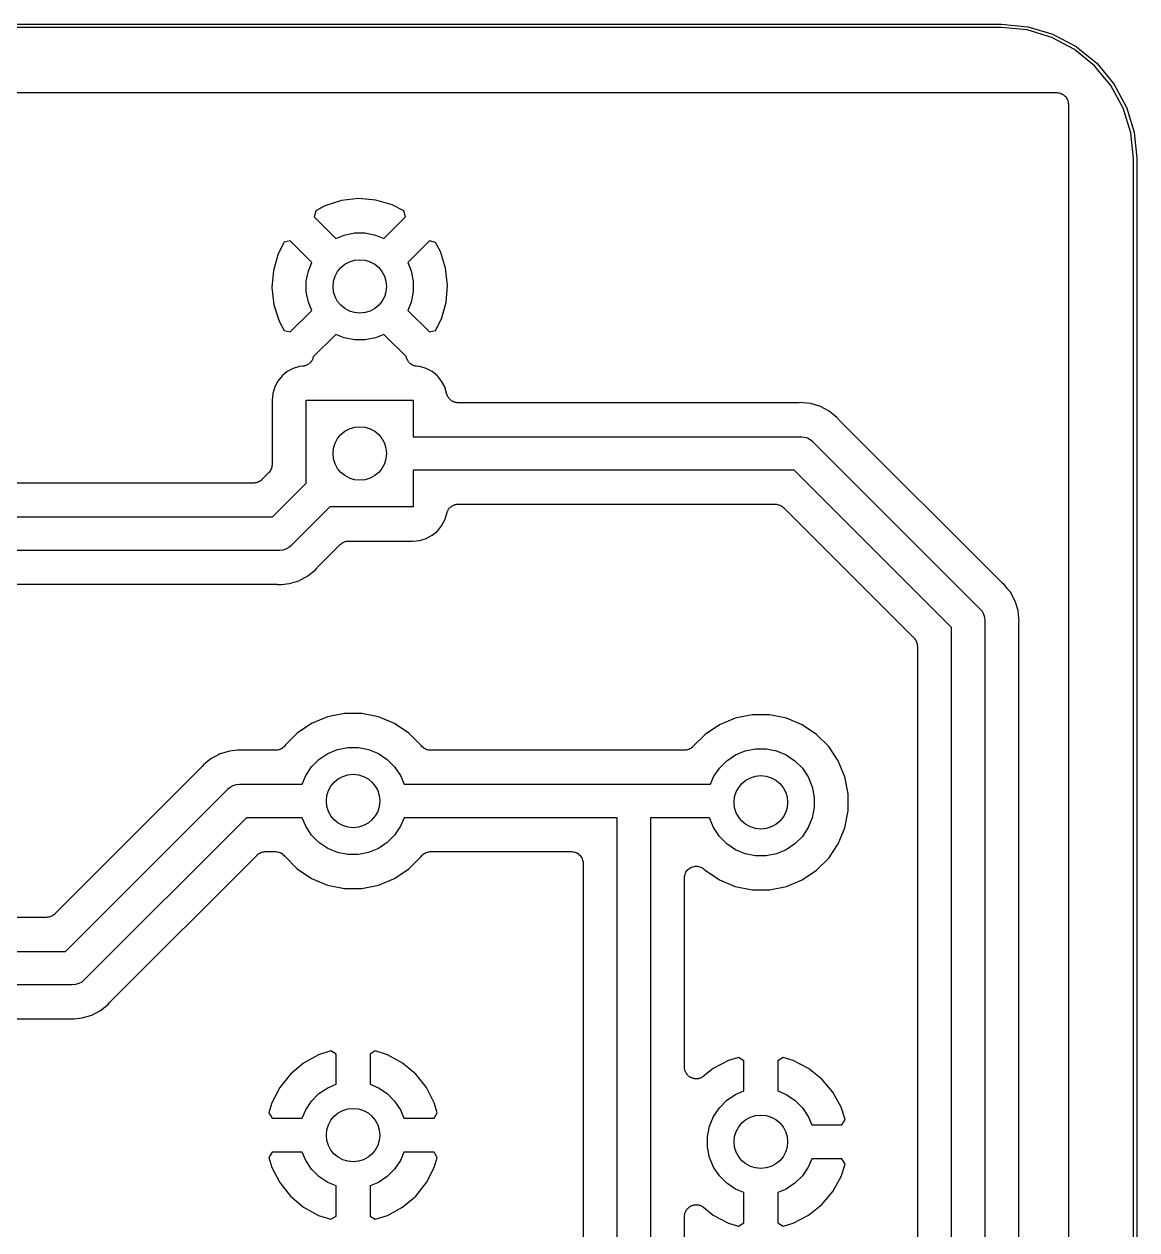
# Model space of a CAD drawing. Extents: x 93 to 144, y -123 to -68.
# Drawn here: x 127.38 to 144.03, y -86.02 to -67.97 of the extents above; entities that cross this region are included whole.
import ezdxf

# ---------------------------------------------------------------- set-up
doc = ezdxf.new("R2010")
doc.units = 0
doc.layers.add('BLACK', color=7, linetype='CONTINUOUS')

msp = doc.modelspace()

# ---------------------------------------------------------------- linework, layer by layer
at = {"layer": 'BLACK', "linetype": 'CONTINUOUS'}
for p, q in [((94.9988, -67.975), (142.001, -67.975)), ((142.001, -67.975), (142.002, -67.9751)), ((142.002, -67.9751), (142.002, -67.9751)), ((142.002, -67.9751), (142.391, -68.0132)), ((142.391, -68.0132), (142.391, -68.0132)), ((142.391, -68.0132), (142.394, -68.0137)), ((142.394, -68.0137), (142.396, -68.0142)), ((142.396, -68.0142), (142.769, -68.127)), ((141.999, -68.025), (95.0001, -68.025)), ((142.384, -68.0627), (141.999, -68.025)), ((142.753, -68.1741), (142.384, -68.0627)), ((143.093, -68.3551), (142.753, -68.1741)), ((142.769, -68.127), (142.769, -68.127)), ((142.769, -68.127), (142.77, -68.1271)), ((142.77, -68.1271), (142.772, -68.128)), ((142.772, -68.128), (142.774, -68.1288)), ((142.774, -68.1288), (143.119, -68.3121)), ((143.392, -68.5987), (143.093, -68.3551)), ((143.119, -68.3121), (143.119, -68.3121)), ((143.119, -68.3121), (143.119, -68.3121)), ((143.119, -68.3121), (143.119, -68.3122)), ((143.119, -68.3122), (143.121, -68.3135)), ((143.121, -68.3135), (143.123, -68.3148)), ((143.123, -68.3148), (143.425, -68.5615)), ((143.425, -68.5615), (143.425, -68.5615)), ((143.425, -68.5615), (143.425, -68.5615)), ((143.425, -68.5615), (143.425, -68.5617)), ((143.425, -68.5617), (143.427, -68.5633)), ((143.427, -68.5633), (143.429, -68.5649)), ((143.637, -68.8957), (143.392, -68.5987)), ((143.429, -68.5649), (143.677, -68.8657)), ((143.821, -69.2347), (143.637, -68.8957)), ((143.677, -68.8657), (143.678, -68.8659)), ((143.678, -68.8659), (143.679, -68.8679)), ((143.679, -68.8679), (143.68, -68.8697)), ((143.68, -68.8697), (143.866, -69.2131)), ((94.175, -69), (142.825, -69)), ((142.825, -69), (142.826, -69)), ((142.826, -69), (142.826, -69)), ((142.826, -69), (142.826, -69)), ((142.826, -69), (142.827, -69)), ((142.827, -69), (142.844, -69.0018)), ((142.844, -69.0018), (142.86, -69.0036)), ((142.86, -69.0036), (142.861, -69.0038)), ((142.861, -69.0038), (142.861, -69.0038)), ((142.861, -69.0038), (142.877, -69.0088)), ((142.877, -69.0088), (142.893, -69.0137)), ((142.893, -69.0137), (142.893, -69.014)), ((142.893, -69.014), (142.894, -69.0142)), ((142.894, -69.0142), (142.908, -69.0221)), ((142.908, -69.0221), (142.923, -69.0299)), ((142.923, -69.0299), (142.923, -69.0303)), ((142.923, -69.0303), (142.924, -69.0306)), ((142.924, -69.0306), (142.936, -69.0412)), ((142.936, -69.0412), (142.949, -69.0517)), ((142.949, -69.0517), (142.95, -69.0522)), ((142.95, -69.0522), (142.95, -69.0526)), ((142.95, -69.0526), (142.96, -69.0654)), ((142.96, -69.0654), (142.971, -69.0782)), ((142.971, -69.0782), (142.971, -69.0787)), ((142.971, -69.0787), (142.971, -69.0792)), ((142.971, -69.0792), (142.979, -69.0938)), ((142.979, -69.0938), (142.987, -69.1083)), ((142.987, -69.1083), (142.987, -69.1089)), ((142.987, -69.1089), (142.987, -69.1094)), ((142.987, -69.1094), (142.992, -69.1252)), ((142.992, -69.1252), (142.997, -69.141)), ((142.997, -69.141), (142.997, -69.1416)), ((142.997, -69.1416), (142.997, -69.1422)), ((142.997, -69.1422), (142.998, -69.1586)), ((142.998, -69.1586), (143, -69.175)), ((143, -69.175), (143, -121.825)), ((143.935, -69.6029), (143.821, -69.2347)), ((143.866, -69.2131), (143.866, -69.2131)), ((143.866, -69.2131), (143.866, -69.2131)), ((143.866, -69.2131), (143.866, -69.2134)), ((143.866, -69.2134), (143.867, -69.2155)), ((143.867, -69.2155), (143.868, -69.2176)), ((143.868, -69.2176), (143.983, -69.5905)), ((143.975, -69.9874), (143.935, -69.6029)), ((143.983, -69.5905), (143.983, -69.5908)), ((143.983, -69.5908), (143.984, -69.593)), ((143.984, -69.593), (143.984, -69.5952)), ((143.984, -69.5952), (144.025, -69.9834)), ((143.975, -70.0001), (143.975, -69.9874)), ((143.975, -120.999), (143.975, -70.0001)), ((144.025, -69.9834), (144.025, -69.9838)), ((144.025, -69.9838), (144.025, -69.9849)), ((144.025, -69.9849), (144.025, -69.9859)), ((144.025, -69.9859), (144.025, -69.9987)), ((144.025, -69.9987), (144.025, -69.9988)), ((144.025, -69.9988), (144.025, -121.001)), ((131.879, -70.6931), (131.741, -70.7672)), ((132.126, -70.6146), (131.879, -70.6931)), ((132.382, -70.5858), (132.126, -70.6146)), ((132.639, -70.6075), (132.382, -70.5858)), ((132.886, -70.6789), (132.639, -70.6075)), ((133.06, -70.7686), (132.886, -70.6789)), ((131.741, -70.7672), (131.718, -70.8588)), ((131.718, -70.8588), (132.042, -71.1825)), ((132.758, -71.1825), (133.082, -70.8588)), ((133.082, -70.8588), (133.06, -70.7686)), ((131.269, -71.2402), (131.179, -71.4138)), ((131.359, -71.218), (131.269, -71.2402)), ((131.682, -71.5417), (131.359, -71.218)), ((132.042, -71.1825), (132.167, -71.1307)), ((132.167, -71.1307), (132.321, -71.1)), ((132.321, -71.1), (132.479, -71.1)), ((132.479, -71.1), (132.633, -71.1307)), ((132.633, -71.1307), (132.758, -71.1825)), ((133.441, -71.218), (133.118, -71.5417)), ((133.533, -71.2406), (133.441, -71.218)), ((133.607, -71.3792), (133.533, -71.2406)), ((131.179, -71.4138), (131.108, -71.6614)), ((133.685, -71.6259), (133.607, -71.3792)), ((131.631, -71.6666), (131.682, -71.5417)), ((133.118, -71.5417), (133.169, -71.6666)), ((133.714, -71.8819), (133.685, -71.6259)), ((131.108, -71.6614), (131.086, -71.9181)), ((131.6, -71.8212), (131.631, -71.6666)), ((133.169, -71.6666), (133.2, -71.8212)), ((131.086, -71.9181), (131.115, -72.1741)), ((131.6, -71.9788), (131.6, -71.8212)), ((131.631, -72.1334), (131.6, -71.9788)), ((133.2, -71.9788), (133.169, -72.1334)), ((133.2, -71.8212), (133.2, -71.9788)), ((133.692, -72.1386), (133.714, -71.8819)), ((131.682, -72.2583), (131.631, -72.1334)), ((133.169, -72.1334), (133.118, -72.2583)), ((133.621, -72.3862), (133.692, -72.1386)), ((131.115, -72.1741), (131.193, -72.4208)), ((131.359, -72.582), (131.682, -72.2583)), ((133.118, -72.2583), (133.441, -72.582)), ((131.193, -72.4208), (131.267, -72.5594)), ((133.531, -72.5598), (133.621, -72.3862)), ((131.267, -72.5594), (131.359, -72.582)), ((132.042, -72.6175), (131.704, -72.9557)), ((132.167, -72.6693), (132.042, -72.6175)), ((132.321, -72.7), (132.167, -72.6693)), ((132.479, -72.7), (132.321, -72.7)), ((132.633, -72.6693), (132.479, -72.7)), ((132.758, -72.6175), (132.633, -72.6693)), ((133.097, -72.9558), (132.758, -72.6175)), ((133.441, -72.582), (133.531, -72.5598)), ((131.625, -73.0682), (131.615, -73.0748)), ((131.635, -73.0622), (131.625, -73.0682)), ((131.639, -73.0588), (131.635, -73.0622)), ((131.643, -73.0559), (131.639, -73.0588)), ((131.652, -73.0475), (131.643, -73.0559)), ((131.661, -73.0396), (131.652, -73.0475)), ((131.664, -73.0355), (131.661, -73.0396)), ((131.668, -73.0318), (131.664, -73.0355)), ((131.674, -73.022), (131.668, -73.0318)), ((131.681, -73.0125), (131.674, -73.022)), ((131.684, -73.0078), (131.681, -73.0125)), ((131.687, -73.0035), (131.684, -73.0078)), ((131.691, -72.9925), (131.687, -73.0035)), ((131.697, -72.9819), (131.691, -72.9925)), ((131.698, -72.9768), (131.697, -72.9819)), ((131.7, -72.972), (131.698, -72.9768)), ((131.702, -72.9604), (131.7, -72.972)), ((131.704, -72.9557), (131.702, -72.9604)), ((133.097, -72.958), (133.097, -72.9558)), ((133.099, -72.9697), (133.097, -72.958)), ((133.101, -72.9745), (133.099, -72.9697)), ((133.103, -72.9796), (133.101, -72.9745)), ((133.108, -72.9903), (133.103, -72.9796)), ((133.112, -73.0013), (133.108, -72.9903)), ((133.115, -73.0057), (133.112, -73.0013)), ((133.117, -73.0104), (133.115, -73.0057)), ((133.124, -73.02), (133.117, -73.0104)), ((133.131, -73.0299), (133.124, -73.02)), ((133.135, -73.0337), (133.131, -73.0299)), ((133.138, -73.0379), (133.135, -73.0337)), ((133.146, -73.0458), (133.138, -73.0379)), ((133.155, -73.0543), (133.146, -73.0458)), ((133.159, -73.0573), (133.155, -73.0543)), ((133.163, -73.0608), (133.159, -73.0573)), ((133.173, -73.0669), (133.163, -73.0608)), ((133.183, -73.0736), (133.173, -73.0669)), ((133.188, -73.0757), (133.183, -73.0736)), ((131.239, -73.2391), (131.176, -73.3164)), ((131.316, -73.1756), (131.239, -73.2391)), ((131.405, -73.1284), (131.316, -73.1756)), ((131.5, -73.0994), (131.405, -73.1284)), ((131.55, -73.0945), (131.5, -73.0994)), ((131.562, -73.0922), (131.55, -73.0945)), ((131.573, -73.0906), (131.562, -73.0922)), ((131.578, -73.0888), (131.573, -73.0906)), ((131.583, -73.0878), (131.578, -73.0888)), ((131.594, -73.0833), (131.583, -73.0878)), ((131.606, -73.0794), (131.594, -73.0833)), ((131.61, -73.0768), (131.606, -73.0794)), ((131.615, -73.0748), (131.61, -73.0768)), ((133.192, -73.0784), (133.188, -73.0757)), ((133.203, -73.0824), (133.192, -73.0784)), ((133.214, -73.0871), (133.203, -73.0824)), ((133.219, -73.0882), (133.214, -73.0871)), ((133.224, -73.09), (133.219, -73.0882)), ((133.236, -73.0917), (133.224, -73.09)), ((133.248, -73.0942), (133.236, -73.0917)), ((133.25, -73.0945), (133.248, -73.0942)), ((133.3, -73.0994), (133.25, -73.0945)), ((133.395, -73.1284), (133.3, -73.0994)), ((133.484, -73.1756), (133.395, -73.1284)), ((133.561, -73.239), (133.484, -73.1756)), ((133.624, -73.3164), (133.561, -73.239)), ((131.128, -73.4047), (131.099, -73.5004)), ((131.176, -73.3164), (131.128, -73.4047)), ((133.672, -73.4047), (133.624, -73.3164)), ((133.705, -73.516), (133.672, -73.4047)), ((131.099, -73.5004), (131.089, -73.6086)), ((131.089, -73.6086), (131.089, -74.5668)), ((131.6, -74.8464), (131.6, -73.6)), ((131.6, -73.6), (133.2, -73.6)), ((133.2, -73.6), (133.2, -74.15)), ((133.706, -73.5177), (133.705, -73.516)), ((133.709, -73.525), (133.706, -73.5177)), ((133.711, -73.5326), (133.709, -73.525)), ((133.715, -73.5407), (133.711, -73.5326)), ((133.719, -73.5493), (133.715, -73.5407)), ((133.723, -73.5558), (133.719, -73.5493)), ((133.727, -73.5628), (133.723, -73.5558)), ((133.733, -73.57), (133.727, -73.5628)), ((133.738, -73.5777), (133.733, -73.57)), ((133.743, -73.5833), (133.738, -73.5777)), ((133.748, -73.5894), (133.743, -73.5833)), ((133.755, -73.5954), (133.748, -73.5894)), ((133.762, -73.6019), (133.755, -73.5954)), ((133.768, -73.6063), (133.762, -73.6019)), ((133.774, -73.6114), (133.768, -73.6063)), ((133.782, -73.6158), (133.774, -73.6114)), ((133.79, -73.621), (133.782, -73.6158)), ((133.797, -73.624), (133.79, -73.621)), ((133.804, -73.6278), (133.797, -73.624)), ((133.813, -73.6306), (133.804, -73.6278)), ((133.822, -73.6342), (133.813, -73.6306)), ((133.829, -73.6358), (133.822, -73.6342)), ((133.837, -73.6382), (133.829, -73.6358)), ((133.846, -73.6392), (133.837, -73.6382)), ((133.855, -73.6411), (133.846, -73.6392)), ((133.863, -73.6411), (133.855, -73.6411)), ((133.871, -73.642), (133.863, -73.6411)), ((133.873, -73.642), (133.871, -73.642)), ((138.954, -73.642), (133.873, -73.642)), ((138.962, -73.6413), (138.954, -73.642)), ((138.969, -73.6414), (138.962, -73.6413)), ((138.971, -73.6412), (138.969, -73.6414)), ((139, -73.6383), (138.971, -73.6412)), ((139.029, -73.6412), (139, -73.6383)), ((139.149, -73.653), (139.029, -73.6412)), ((139.029, -73.6412), (139.029, -73.6412)), ((139.291, -73.6963), (139.149, -73.653)), ((139.423, -73.7667), (139.291, -73.6963)), ((139.539, -73.8614), (139.423, -73.7667)), ((139.557, -73.8837), (139.539, -73.8614)), ((139.562, -73.8889), (139.557, -73.8837)), ((139.567, -73.8947), (139.562, -73.8889)), ((139.568, -73.8964), (139.567, -73.8947)), ((142.004, -76.3316), (139.568, -73.8964)), ((133.2, -74.15), (138.988, -74.15)), ((138.988, -74.15), (139, -74.1488)), ((139, -74.1488), (139.012, -74.15)), ((139.012, -74.15), (139.049, -74.1536)), ((139.049, -74.1536), (139.096, -74.1679)), ((139.096, -74.1679), (139.14, -74.1911)), ((139.14, -74.1911), (139.178, -74.2224)), ((139.178, -74.2224), (139.185, -74.2319)), ((139.185, -74.2319), (141.668, -76.7145)), ((131.037, -74.6906), (130.937, -74.7907)), ((131.048, -74.6781), (131.037, -74.6906)), ((131.058, -74.6657), (131.048, -74.6781)), ((131.059, -74.6649), (131.058, -74.6657)), ((131.067, -74.65), (131.059, -74.6642)), ((131.059, -74.6642), (131.059, -74.6649)), ((131.075, -74.6358), (131.067, -74.65)), ((131.08, -74.6186), (131.075, -74.6341)), ((131.075, -74.6341), (131.075, -74.6349)), ((131.075, -74.6349), (131.075, -74.6358)), ((131.085, -74.6032), (131.08, -74.6186)), ((131.087, -74.5853), (131.085, -74.6014)), ((131.085, -74.6014), (131.085, -74.6023)), ((131.085, -74.6023), (131.085, -74.6032)), ((131.089, -74.5693), (131.087, -74.5853)), ((131.089, -74.5668), (131.089, -74.5674)), ((131.089, -74.5674), (131.089, -74.5675)), ((131.089, -74.5675), (131.089, -74.5675)), ((131.089, -74.5675), (131.089, -74.5693)), ((138.896, -74.65), (133.2, -74.65)), ((133.2, -74.65), (133.2, -75.2)), ((141.25, -77.0036), (138.896, -74.65)), ((130.814, -74.842), (127.046, -74.842)), ((130.83, -74.8404), (130.814, -74.842)), ((130.846, -74.839), (130.83, -74.8404)), ((130.847, -74.8388), (130.846, -74.839)), ((130.848, -74.8387), (130.847, -74.8388)), ((130.863, -74.834), (130.848, -74.8387)), ((130.879, -74.8295), (130.863, -74.834)), ((130.88, -74.8288), (130.879, -74.8291)), ((130.879, -74.8291), (130.879, -74.8295)), ((130.894, -74.8212), (130.88, -74.8288)), ((130.909, -74.8138), (130.894, -74.8212)), ((130.91, -74.8132), (130.909, -74.8138)), ((130.923, -74.8025), (130.91, -74.8128)), ((130.91, -74.8128), (130.91, -74.8132)), ((130.936, -74.7925), (130.923, -74.8025)), ((130.937, -74.7912), (130.936, -74.7925)), ((130.937, -74.7907), (130.937, -74.7912)), ((130.937, -74.7912), (130.937, -74.7912)), ((130.937, -74.7912), (130.937, -74.7912)), ((131.096, -75.35), (131.6, -74.8464)), ((131.954, -75.2), (131.385, -75.7681)), ((133.2, -75.2), (131.954, -75.2)), ((133.724, -75.2421), (133.728, -75.2351)), ((133.728, -75.2351), (133.734, -75.228)), ((133.734, -75.228), (133.739, -75.2204)), ((133.739, -75.2204), (133.745, -75.2149)), ((133.745, -75.2149), (133.75, -75.2088)), ((133.75, -75.2088), (133.757, -75.203)), ((133.757, -75.203), (133.764, -75.1965)), ((133.764, -75.1965), (133.77, -75.1922)), ((133.77, -75.1922), (133.776, -75.1872)), ((133.776, -75.1872), (133.785, -75.1829)), ((133.785, -75.1829), (133.792, -75.1779)), ((133.792, -75.1779), (133.8, -75.1749)), ((133.8, -75.1749), (133.807, -75.1712)), ((133.807, -75.1712), (133.815, -75.1685)), ((133.815, -75.1685), (133.824, -75.1651)), ((133.824, -75.1651), (133.832, -75.1636)), ((133.832, -75.1636), (133.839, -75.1613)), ((133.839, -75.1613), (133.848, -75.1604)), ((133.848, -75.1604), (133.857, -75.1587)), ((133.857, -75.1587), (133.865, -75.1588)), ((133.865, -75.1588), (133.873, -75.158)), ((133.873, -75.158), (138.614, -75.158)), ((138.614, -75.158), (138.614, -75.158)), ((138.614, -75.158), (138.614, -75.158)), ((138.614, -75.158), (138.614, -75.158)), ((138.614, -75.158), (138.616, -75.158)), ((138.616, -75.158), (138.632, -75.1598)), ((138.632, -75.1598), (138.648, -75.1615)), ((138.648, -75.1615), (138.649, -75.1617)), ((138.649, -75.1617), (138.65, -75.1618)), ((138.65, -75.1618), (138.665, -75.1667)), ((138.665, -75.1667), (138.681, -75.1714)), ((138.681, -75.1714), (138.682, -75.1719)), ((138.682, -75.1719), (138.682, -75.1722)), ((138.682, -75.1722), (138.697, -75.1799)), ((138.697, -75.1799), (138.711, -75.1876)), ((138.711, -75.1876), (138.712, -75.1882)), ((138.712, -75.1882), (138.712, -75.1886)), ((138.712, -75.1886), (138.725, -75.199)), ((138.725, -75.199), (138.737, -75.2093)), ((138.737, -75.2093), (140.691, -77.1627)), ((126.764, -75.35), (131.096, -75.35)), ((133.624, -75.4836), (133.672, -75.3953)), ((133.672, -75.3953), (133.706, -75.2831)), ((133.706, -75.28), (133.71, -75.2727)), ((133.706, -75.2819), (133.706, -75.28)), ((133.706, -75.2831), (133.706, -75.2819)), ((133.71, -75.2727), (133.712, -75.2652)), ((133.712, -75.2652), (133.716, -75.2571)), ((133.716, -75.2571), (133.72, -75.2486)), ((133.72, -75.2486), (133.724, -75.2421)), ((133.484, -75.6244), (133.561, -75.5609)), ((133.561, -75.5609), (133.624, -75.4836)), ((131.378, -75.7776), (131.34, -75.8089)), ((131.385, -75.7681), (131.378, -75.7776)), ((131.768, -76.1036), (132.109, -75.7626)), ((132.109, -75.7626), (132.11, -75.7622)), ((132.11, -75.7621), (132.111, -75.7608)), ((132.11, -75.7622), (132.11, -75.7621)), ((132.11, -75.7621), (132.11, -75.7621)), ((132.111, -75.7608), (132.124, -75.7508)), ((132.124, -75.7508), (132.136, -75.7405)), ((132.136, -75.7405), (132.137, -75.7401)), ((132.137, -75.7401), (132.138, -75.7395)), ((132.138, -75.7395), (132.152, -75.7321)), ((132.152, -75.7321), (132.166, -75.7245)), ((132.166, -75.7245), (132.167, -75.7242)), ((132.167, -75.7242), (132.168, -75.7238)), ((132.168, -75.7238), (132.184, -75.7193)), ((132.184, -75.7193), (132.199, -75.7146)), ((132.199, -75.7146), (132.2, -75.7145)), ((132.2, -75.7145), (132.201, -75.7143)), ((132.201, -75.7143), (132.217, -75.7129)), ((132.217, -75.7129), (132.233, -75.7113)), ((132.233, -75.7113), (133.191, -75.7113)), ((133.191, -75.7113), (133.3, -75.7006)), ((133.3, -75.7006), (133.395, -75.6716)), ((133.395, -75.6716), (133.484, -75.6244)), ((131.188, -75.85), (126.672, -75.85)), ((131.2, -75.8512), (131.188, -75.85)), ((131.249, -75.8464), (131.2, -75.8512)), ((131.262, -75.8424), (131.249, -75.8464)), ((131.296, -75.8321), (131.262, -75.8424)), ((131.34, -75.8089), (131.296, -75.8321)), ((131.623, -76.2333), (131.739, -76.1386)), ((131.739, -76.1386), (131.757, -76.1163)), ((131.757, -76.1163), (131.758, -76.1144)), ((131.758, -76.1144), (131.764, -76.1093)), ((131.764, -76.1093), (131.768, -76.1036)), ((131.349, -76.347), (131.491, -76.3037)), ((131.491, -76.3037), (131.623, -76.2333)), ((126.706, -76.358), (131.154, -76.358)), ((131.154, -76.358), (131.157, -76.358)), ((131.157, -76.358), (131.164, -76.3588)), ((131.164, -76.3588), (131.171, -76.3588)), ((131.171, -76.3588), (131.2, -76.3617)), ((131.2, -76.3617), (131.229, -76.3588)), ((131.229, -76.3588), (131.349, -76.347)), ((131.229, -76.3588), (131.229, -76.3588)), ((142.009, -76.3363), (142.004, -76.3316)), ((142.014, -76.3416), (142.009, -76.3363)), ((142.016, -76.3431), (142.014, -76.3416)), ((142.039, -76.3614), (142.016, -76.3431)), ((142.096, -76.4319), (142.039, -76.3614)), ((142.133, -76.4768), (142.096, -76.4319)), ((142.096, -76.4319), (142.096, -76.4319)), ((142.204, -76.6085), (142.133, -76.4768)), ((142.247, -76.7514), (142.204, -76.6085)), ((141.668, -76.7145), (141.678, -76.7224)), ((141.678, -76.7224), (141.709, -76.7604)), ((141.709, -76.7604), (141.722, -76.7845)), ((141.722, -76.7845), (141.732, -76.8039)), ((141.732, -76.8039), (141.746, -76.851)), ((141.746, -76.851), (141.751, -76.9)), ((142.259, -76.8713), (142.247, -76.7514)), ((141.25, -100.996), (141.25, -77.0036)), ((141.751, -76.9), (141.75, -76.9123)), ((141.75, -76.9123), (141.75, -101.088)), ((142.258, -76.9434), (142.259, -76.9361)), ((142.258, -76.9458), (142.258, -76.9434)), ((142.258, -101.054), (142.258, -76.9458)), ((142.262, -76.9), (142.259, -76.8713)), ((142.259, -76.9287), (142.262, -76.9)), ((142.259, -76.9361), (142.259, -76.9287)), ((140.691, -77.1627), (140.691, -77.1631)), ((140.691, -77.1631), (140.691, -77.1632)), ((140.691, -77.1632), (140.691, -77.1632)), ((140.691, -77.1632), (140.692, -77.1645)), ((140.692, -77.1645), (140.703, -77.1771)), ((140.703, -77.1771), (140.713, -77.1896)), ((140.713, -77.1896), (140.713, -77.1904)), ((140.713, -77.1904), (140.714, -77.1912)), ((140.714, -77.1912), (140.721, -77.2055)), ((140.721, -77.2055), (140.729, -77.2198)), ((140.729, -77.2198), (140.729, -77.2207)), ((140.729, -77.2207), (140.729, -77.2215)), ((140.729, -77.2215), (140.734, -77.237)), ((140.734, -77.237), (140.739, -77.2525)), ((140.739, -77.2525), (140.739, -77.2534)), ((140.739, -77.2534), (140.739, -77.2543)), ((140.739, -77.2543), (140.74, -77.2704)), ((140.74, -77.2704), (140.742, -77.2865)), ((140.742, -77.2865), (140.742, -92.7033)), ((132.171, -78.292), (131.918, -78.3423)), ((132.429, -78.292), (132.171, -78.292)), ((132.682, -78.3423), (132.429, -78.292)), ((131.68, -78.4409), (131.466, -78.584)), ((131.918, -78.3423), (131.68, -78.4409)), ((132.92, -78.4409), (132.682, -78.3423)), ((133.134, -78.584), (132.92, -78.4409)), ((137.78, -78.4609), (137.566, -78.604)), ((138.018, -78.3623), (137.78, -78.4609)), ((138.271, -78.312), (138.018, -78.3623)), ((138.529, -78.312), (138.271, -78.312)), ((138.782, -78.3623), (138.529, -78.312)), ((139.02, -78.4609), (138.782, -78.3623)), ((139.234, -78.604), (139.02, -78.4609)), ((131.466, -78.584), (131.284, -78.7663)), ((133.318, -78.7679), (133.134, -78.584)), ((137.566, -78.604), (137.379, -78.7907)), ((139.416, -78.7862), (139.234, -78.604)), ((130.571, -78.8412), (130.451, -78.853)), ((130.6, -78.8383), (130.571, -78.8412)), ((130.571, -78.8412), (130.571, -78.8412)), ((130.629, -78.8412), (130.6, -78.8383)), ((130.636, -78.8412), (130.629, -78.8412)), ((130.643, -78.842), (130.636, -78.8412)), ((130.646, -78.842), (130.643, -78.842)), ((131.14, -78.842), (130.646, -78.842)), ((131.156, -78.8404), (131.14, -78.842)), ((131.172, -78.839), (131.156, -78.8404)), ((131.173, -78.8387), (131.172, -78.839)), ((131.174, -78.8387), (131.173, -78.8387)), ((131.189, -78.834), (131.174, -78.8387)), ((131.205, -78.8294), (131.189, -78.834)), ((131.206, -78.829), (131.205, -78.8294)), ((131.207, -78.8288), (131.206, -78.829)), ((131.221, -78.8212), (131.207, -78.8288)), ((131.235, -78.8137), (131.221, -78.8212)), ((131.236, -78.8132), (131.235, -78.8137)), ((131.237, -78.8128), (131.236, -78.8132)), ((131.249, -78.8025), (131.237, -78.8128)), ((131.262, -78.7924), (131.249, -78.8025)), ((131.263, -78.7912), (131.262, -78.7917)), ((131.262, -78.7917), (131.262, -78.7924)), ((131.273, -78.7787), (131.263, -78.7912)), ((131.284, -78.7663), (131.273, -78.7787)), ((131.921, -78.891), (132.067, -78.8307)), ((132.067, -78.8307), (132.221, -78.8)), ((132.221, -78.8), (132.379, -78.8)), ((132.379, -78.8), (132.533, -78.8307)), ((132.533, -78.8307), (132.679, -78.891)), ((133.325, -78.7767), (133.318, -78.7679)), ((133.335, -78.7894), (133.325, -78.7767)), ((133.336, -78.79), (133.335, -78.7894)), ((133.336, -78.7906), (133.336, -78.79)), ((133.349, -78.8009), (133.336, -78.7906)), ((133.361, -78.8114), (133.349, -78.8009)), ((133.362, -78.8118), (133.361, -78.8114)), ((133.363, -78.8123), (133.362, -78.8118)), ((133.377, -78.82), (133.363, -78.8123)), ((133.391, -78.8278), (133.377, -78.82)), ((133.392, -78.8281), (133.391, -78.8278)), ((133.393, -78.8285), (133.392, -78.8281)), ((133.408, -78.8333), (133.393, -78.8285)), ((133.424, -78.8382), (133.408, -78.8333)), ((133.425, -78.8383), (133.424, -78.8382)), ((133.425, -78.8385), (133.425, -78.8383)), ((133.442, -78.8402), (133.425, -78.8385)), ((133.458, -78.842), (133.442, -78.8402)), ((133.459, -78.842), (133.458, -78.842)), ((133.46, -78.842), (133.459, -78.842)), ((133.459, -78.842), (133.459, -78.842)), ((133.459, -78.842), (133.459, -78.842)), ((136.454, -78.842), (133.46, -78.842)), ((136.462, -78.8413), (136.454, -78.842)), ((136.469, -78.8414), (136.462, -78.8413)), ((136.471, -78.8412), (136.469, -78.8414)), ((136.5, -78.8383), (136.471, -78.8412)), ((136.529, -78.8412), (136.5, -78.8383)), ((136.536, -78.8412), (136.529, -78.8412)), ((136.543, -78.842), (136.536, -78.8412)), ((136.546, -78.842), (136.543, -78.842)), ((137.256, -78.842), (136.546, -78.842)), ((137.272, -78.8404), (137.256, -78.842)), ((137.288, -78.839), (137.272, -78.8404)), ((137.289, -78.8388), (137.288, -78.839)), ((137.29, -78.8387), (137.289, -78.8388)), ((137.305, -78.834), (137.29, -78.8387)), ((137.321, -78.8295), (137.305, -78.834)), ((137.322, -78.8291), (137.321, -78.8295)), ((137.337, -78.8212), (137.322, -78.8288)), ((137.322, -78.8288), (137.322, -78.8291)), ((137.351, -78.8138), (137.337, -78.8212)), ((137.352, -78.8132), (137.351, -78.8138)), ((137.353, -78.8128), (137.352, -78.8132)), ((137.365, -78.8025), (137.353, -78.8128)), ((137.378, -78.7925), (137.365, -78.8025)), ((137.379, -78.7912), (137.378, -78.7925)), ((137.379, -78.7907), (137.379, -78.7912)), ((137.379, -78.7912), (137.379, -78.7912)), ((137.379, -78.7912), (137.379, -78.7912)), ((138.167, -78.8507), (138.321, -78.82)), ((138.321, -78.82), (138.479, -78.82)), ((138.479, -78.82), (138.633, -78.8507)), ((139.559, -79.0004), (139.416, -78.7862)), ((130.177, -78.9667), (130.061, -79.0614)), ((130.286, -78.9086), (130.177, -78.9667)), ((130.309, -78.8963), (130.286, -78.9086)), ((130.286, -78.9086), (130.286, -78.9086)), ((130.333, -78.8889), (130.309, -78.8963)), ((130.451, -78.853), (130.333, -78.8889)), ((130.333, -78.8889), (130.333, -78.8889)), ((131.679, -79.09), (131.79, -78.9786)), ((131.79, -78.9786), (131.921, -78.891)), ((132.679, -78.891), (132.81, -78.9786)), ((132.81, -78.9786), (132.921, -79.09)), ((137.779, -79.11), (137.89, -78.9986)), ((137.89, -78.9986), (138.021, -78.911)), ((138.021, -78.911), (138.167, -78.8507)), ((138.633, -78.8507), (138.779, -78.911)), ((138.779, -78.911), (138.91, -78.9986)), ((138.91, -78.9986), (139.021, -79.11)), ((139.658, -79.2385), (139.559, -79.0004)), ((130.032, -79.0964), (127.837, -81.2907)), ((130.036, -79.0907), (130.032, -79.0964)), ((130.042, -79.0856), (130.036, -79.0907)), ((130.043, -79.0837), (130.042, -79.0856)), ((130.061, -79.0614), (130.043, -79.0837)), ((131.591, -79.2211), (131.679, -79.09)), ((132.921, -79.09), (133.009, -79.2211)), ((137.691, -79.2411), (137.779, -79.11)), ((139.021, -79.11), (139.109, -79.2411)), ((130.46, -79.3911), (130.504, -79.3679)), ((130.504, -79.3679), (130.508, -79.3666)), ((130.508, -79.3666), (130.551, -79.3536)), ((130.551, -79.3536), (130.6, -79.3488)), ((130.6, -79.3488), (130.612, -79.35)), ((130.612, -79.35), (131.538, -79.35)), ((131.538, -79.35), (131.591, -79.2211)), ((133.009, -79.2211), (133.062, -79.35)), ((133.062, -79.35), (136.488, -79.35)), ((136.488, -79.35), (136.5, -79.3488)), ((136.5, -79.3488), (136.512, -79.35)), ((136.512, -79.35), (137.646, -79.35)), ((137.646, -79.35), (137.691, -79.2411)), ((139.109, -79.2411), (139.169, -79.3866)), ((139.169, -79.3866), (139.2, -79.5412)), ((139.708, -79.4912), (139.658, -79.2385)), ((127.996, -81.85), (130.415, -79.4319)), ((130.415, -79.4319), (130.422, -79.4224)), ((130.422, -79.4224), (130.46, -79.3911)), ((139.2, -79.5412), (139.2, -79.6988)), ((139.708, -79.7488), (139.708, -79.4912)), ((139.2, -79.6988), (139.169, -79.8534)), ((139.658, -80.0015), (139.708, -79.7488)), ((130.704, -79.85), (128.285, -82.2681)), ((131.538, -79.85), (130.704, -79.85)), ((131.591, -79.9789), (131.538, -79.85)), ((133.062, -79.85), (133.009, -79.9789)), ((136.25, -79.85), (133.062, -79.85)), ((136.25, -95.6877), (136.25, -79.85)), ((137.63, -79.85), (136.75, -79.85)), ((136.75, -79.85), (136.75, -95.5964)), ((137.631, -79.8534), (137.63, -79.85)), ((137.691, -79.9989), (137.631, -79.8534)), ((139.169, -79.8534), (139.109, -79.9989)), ((131.679, -80.11), (131.591, -79.9789)), ((131.79, -80.2214), (131.679, -80.11)), ((132.921, -80.11), (132.81, -80.2214)), ((133.009, -79.9789), (132.921, -80.11)), ((137.779, -80.13), (137.691, -79.9989)), ((139.109, -79.9989), (139.021, -80.13)), ((139.559, -80.2396), (139.658, -80.0015)), ((131.921, -80.309), (131.79, -80.2214)), ((132.81, -80.2214), (132.679, -80.309)), ((137.89, -80.2414), (137.779, -80.13)), ((138.021, -80.329), (137.89, -80.2414)), ((138.91, -80.2414), (138.779, -80.329)), ((139.021, -80.13), (138.91, -80.2414)), ((139.416, -80.4538), (139.559, -80.2396)), ((128.668, -82.6036), (130.863, -80.4093)), ((130.863, -80.4088), (130.864, -80.4075)), ((130.863, -80.4093), (130.863, -80.4088)), ((130.863, -80.4088), (130.863, -80.4088)), ((130.863, -80.4088), (130.863, -80.4088)), ((130.864, -80.4075), (130.877, -80.3975)), ((130.877, -80.3975), (130.89, -80.3872)), ((130.89, -80.3868), (130.891, -80.3862)), ((130.89, -80.3872), (130.89, -80.3868)), ((130.891, -80.3862), (130.906, -80.3788)), ((130.906, -80.3788), (130.92, -80.3712)), ((130.92, -80.3712), (130.921, -80.3709)), ((130.921, -80.3705), (130.937, -80.366)), ((130.921, -80.3709), (130.921, -80.3705)), ((130.937, -80.366), (130.952, -80.3613)), ((130.952, -80.3613), (130.953, -80.3612)), ((130.953, -80.3612), (130.954, -80.361)), ((130.954, -80.361), (130.97, -80.3596)), ((130.97, -80.3596), (130.986, -80.358)), ((130.986, -80.358), (131.14, -80.358)), ((131.14, -80.358), (131.141, -80.358)), ((131.141, -80.358), (131.141, -80.358)), ((131.141, -80.358), (131.141, -80.358)), ((131.141, -80.358), (131.142, -80.358)), ((131.142, -80.358), (131.158, -80.3598)), ((131.158, -80.3598), (131.175, -80.3615)), ((131.175, -80.3615), (131.175, -80.3617)), ((131.175, -80.3617), (131.176, -80.3618)), ((131.176, -80.3618), (131.192, -80.3667)), ((131.192, -80.3667), (131.207, -80.3715)), ((131.207, -80.3715), (131.208, -80.3719)), ((131.208, -80.3719), (131.209, -80.3722)), ((131.209, -80.3722), (131.223, -80.38)), ((131.223, -80.38), (131.237, -80.3877)), ((131.237, -80.3877), (131.238, -80.3882)), ((131.238, -80.3882), (131.239, -80.3886)), ((131.239, -80.3886), (131.251, -80.3991)), ((131.251, -80.3991), (131.264, -80.4094)), ((131.264, -80.4094), (131.264, -80.41)), ((131.264, -80.41), (131.265, -80.4106)), ((131.265, -80.4106), (131.275, -80.4233)), ((131.275, -80.4233), (131.282, -80.4321)), ((131.282, -80.4321), (131.466, -80.616)), ((132.067, -80.3693), (131.921, -80.309)), ((132.221, -80.4), (132.067, -80.3693)), ((132.379, -80.4), (132.221, -80.4)), ((132.533, -80.3693), (132.379, -80.4)), ((132.679, -80.309), (132.533, -80.3693)), ((133.134, -80.616), (133.316, -80.4337)), ((133.316, -80.4337), (133.326, -80.4214)), ((133.326, -80.4214), (133.337, -80.4088)), ((133.337, -80.4088), (133.338, -80.4083)), ((133.338, -80.4076), (133.351, -80.3975)), ((133.338, -80.4083), (133.338, -80.4076)), ((133.351, -80.3975), (133.363, -80.3872)), ((133.363, -80.3872), (133.364, -80.3868)), ((133.364, -80.3868), (133.365, -80.3863)), ((133.365, -80.3863), (133.379, -80.3788)), ((133.379, -80.3788), (133.393, -80.3712)), ((133.393, -80.3712), (133.394, -80.371)), ((133.394, -80.371), (133.395, -80.3706)), ((133.395, -80.3706), (133.411, -80.366)), ((133.411, -80.366), (133.426, -80.3613)), ((133.426, -80.3613), (133.427, -80.3613)), ((133.427, -80.3613), (133.428, -80.361)), ((133.428, -80.361), (133.444, -80.3596)), ((133.444, -80.3596), (133.46, -80.358)), ((133.46, -80.358), (135.567, -80.358)), ((135.567, -80.358), (135.568, -80.358)), ((135.568, -80.358), (135.568, -80.358)), ((135.568, -80.358), (135.568, -80.358)), ((135.568, -80.358), (135.569, -80.358)), ((135.569, -80.358), (135.586, -80.3598)), ((135.586, -80.3598), (135.602, -80.3616)), ((135.602, -80.3616), (135.603, -80.3618)), ((135.603, -80.3618), (135.603, -80.3618)), ((135.603, -80.3618), (135.619, -80.3668)), ((135.619, -80.3668), (135.635, -80.3717)), ((135.635, -80.3717), (135.635, -80.372)), ((135.635, -80.372), (135.636, -80.3722)), ((135.636, -80.3722), (135.65, -80.3801)), ((135.65, -80.3801), (135.665, -80.3879)), ((135.665, -80.3879), (135.665, -80.3883)), ((135.665, -80.3883), (135.666, -80.3886)), ((135.666, -80.3886), (135.678, -80.3992)), ((135.678, -80.3992), (135.691, -80.4097)), ((135.691, -80.4097), (135.692, -80.4102)), ((135.692, -80.4102), (135.692, -80.4106)), ((135.692, -80.4106), (135.702, -80.4234)), ((135.702, -80.4234), (135.713, -80.4362)), ((135.713, -80.4362), (135.713, -80.4367)), ((135.713, -80.4367), (135.713, -80.4372)), ((135.713, -80.4372), (135.721, -80.4518)), ((135.721, -80.4518), (135.729, -80.4663)), ((135.729, -80.4663), (135.729, -80.4669)), ((135.729, -80.4669), (135.729, -80.4674)), ((135.729, -80.4674), (135.734, -80.4832)), ((138.167, -80.3893), (138.021, -80.329)), ((138.321, -80.42), (138.167, -80.3893)), ((138.479, -80.42), (138.321, -80.42)), ((138.633, -80.3893), (138.479, -80.42)), ((138.779, -80.329), (138.633, -80.3893)), ((139.234, -80.636), (139.416, -80.4538)), ((131.466, -80.616), (131.68, -80.7591)), ((132.92, -80.7591), (133.134, -80.616)), ((135.734, -80.4832), (135.739, -80.499)), ((135.739, -80.499), (135.739, -80.4996)), ((135.739, -80.4996), (135.739, -80.5002)), ((135.739, -80.5002), (135.74, -80.5166)), ((135.74, -80.5166), (135.742, -80.533)), ((135.742, -80.533), (135.742, -95.6542)), ((137.28, -80.6665), (137.288, -80.6519)), ((137.288, -80.6517), (137.289, -80.6514)), ((137.288, -80.6519), (137.288, -80.6517)), ((137.289, -80.6514), (137.299, -80.6386)), ((137.299, -80.6386), (137.31, -80.6257)), ((137.31, -80.6255), (137.311, -80.6252)), ((137.31, -80.6257), (137.31, -80.6255)), ((137.311, -80.6252), (137.324, -80.6148)), ((137.324, -80.6148), (137.337, -80.6042)), ((137.337, -80.6038), (137.352, -80.5961)), ((137.337, -80.604), (137.337, -80.6038)), ((137.337, -80.6042), (137.337, -80.604)), ((137.352, -80.5961), (137.367, -80.5883)), ((137.367, -80.588), (137.383, -80.5833)), ((137.367, -80.5882), (137.367, -80.588)), ((137.367, -80.5883), (137.367, -80.5882)), ((137.383, -80.5833), (137.4, -80.5785)), ((137.4, -80.5784), (137.417, -80.5769)), ((137.4, -80.5785), (137.4, -80.5784)), ((137.4, -80.5785), (137.4, -80.5785)), ((137.417, -80.5769), (137.434, -80.5753)), ((137.434, -80.5753), (137.434, -80.5753)), ((137.434, -80.5753), (137.434, -80.5753)), ((137.434, -80.5753), (137.451, -80.577)), ((137.451, -80.577), (137.468, -80.5787)), ((137.468, -80.5787), (137.468, -80.5788)), ((137.468, -80.5788), (137.468, -80.5789)), ((137.468, -80.5789), (137.484, -80.5838)), ((137.484, -80.5838), (137.5, -80.5887)), ((137.5, -80.5887), (137.501, -80.5889)), ((137.501, -80.5889), (137.501, -80.589)), ((137.501, -80.589), (137.516, -80.5969)), ((137.516, -80.5969), (137.53, -80.6049)), ((137.53, -80.6049), (137.531, -80.6051)), ((137.531, -80.6051), (137.531, -80.6052)), ((137.531, -80.6052), (137.544, -80.6159)), ((137.544, -80.6159), (137.557, -80.6265)), ((137.557, -80.6265), (137.566, -80.636)), ((137.566, -80.636), (137.78, -80.7791)), ((139.02, -80.7791), (139.234, -80.636)), ((131.68, -80.7591), (131.918, -80.8577)), ((132.682, -80.8577), (132.92, -80.7591)), ((137.258, -80.7478), (137.26, -80.7313)), ((137.258, -80.7484), (137.258, -80.7478)), ((137.258, -80.7485), (137.258, -80.7484)), ((137.258, -80.7484), (137.258, -80.7484)), ((137.258, -80.7503), (137.258, -80.7485)), ((137.258, -83.5835), (137.258, -80.7503)), ((137.26, -80.7313), (137.262, -80.7145)), ((137.262, -80.7139), (137.267, -80.6978)), ((137.262, -80.7142), (137.262, -80.7139)), ((137.262, -80.7145), (137.262, -80.7142)), ((137.267, -80.6978), (137.272, -80.6819)), ((137.272, -80.6813), (137.28, -80.6665)), ((137.272, -80.6816), (137.272, -80.6813)), ((137.272, -80.6819), (137.272, -80.6816)), ((137.78, -80.7791), (138.018, -80.8777)), ((138.782, -80.8777), (139.02, -80.7791)), ((131.918, -80.8577), (132.171, -80.908)), ((132.171, -80.908), (132.429, -80.908)), ((132.429, -80.908), (132.682, -80.8577)), ((138.018, -80.8777), (138.271, -80.928)), ((138.271, -80.928), (138.529, -80.928)), ((138.529, -80.928), (138.782, -80.8777)), ((127.714, -81.342), (116.846, -81.342)), ((127.73, -81.3404), (127.714, -81.342)), ((127.746, -81.339), (127.73, -81.3404)), ((127.747, -81.3388), (127.746, -81.339)), ((127.748, -81.3387), (127.747, -81.3388)), ((127.763, -81.334), (127.748, -81.3387)), ((127.779, -81.3295), (127.763, -81.334)), ((127.78, -81.3288), (127.779, -81.3291)), ((127.779, -81.3291), (127.779, -81.3295)), ((127.794, -81.3212), (127.78, -81.3288)), ((127.809, -81.3138), (127.794, -81.3212)), ((127.81, -81.3132), (127.809, -81.3138)), ((127.823, -81.3025), (127.81, -81.3128)), ((127.81, -81.3128), (127.81, -81.3132)), ((127.836, -81.2925), (127.823, -81.3025)), ((127.837, -81.2912), (127.836, -81.2925)), ((127.837, -81.2907), (127.837, -81.2912)), ((127.837, -81.2912), (127.837, -81.2912)), ((127.837, -81.2912), (127.837, -81.2912)), ((116.812, -81.85), (127.996, -81.85)), ((128.285, -82.2681), (128.278, -82.2776)), ((128.088, -82.35), (116.904, -82.35)), ((128.1, -82.3512), (128.088, -82.35)), ((128.149, -82.3464), (128.1, -82.3512)), ((128.15, -82.346), (128.149, -82.3464)), ((128.196, -82.3321), (128.15, -82.346)), ((128.24, -82.3089), (128.196, -82.3321)), ((128.278, -82.2776), (128.24, -82.3089)), ((128.639, -82.6386), (128.657, -82.6163)), ((128.657, -82.6163), (128.658, -82.6144)), ((128.658, -82.6144), (128.664, -82.6093)), ((128.664, -82.6093), (128.668, -82.6036)), ((128.249, -82.847), (128.391, -82.8037)), ((128.391, -82.8037), (128.523, -82.7333)), ((128.523, -82.7333), (128.639, -82.6386)), ((117.186, -82.858), (128.054, -82.858)), ((128.054, -82.858), (128.057, -82.858)), ((128.057, -82.858), (128.064, -82.8588)), ((128.064, -82.8588), (128.071, -82.8588)), ((128.071, -82.8588), (128.1, -82.8617)), ((128.1, -82.8617), (128.129, -82.8588)), ((128.129, -82.8588), (128.249, -82.847)), ((128.129, -82.8588), (128.129, -82.8588)), ((131.968, -83.3406), (131.783, -83.3995)), ((132.046, -83.3883), (131.968, -83.3406)), ((132.632, -83.3406), (132.554, -83.3883)), ((132.817, -83.3995), (132.632, -83.3406)), ((131.559, -83.5234), (131.363, -83.6888)), ((131.783, -83.3995), (131.559, -83.5234)), ((132.046, -83.8393), (132.046, -83.3883)), ((132.554, -83.3883), (132.554, -83.8393)), ((133.041, -83.5234), (132.817, -83.3995)), ((133.237, -83.6888), (133.041, -83.5234)), ((137.918, -83.4849), (137.689, -83.6031)), ((138.066, -83.4399), (137.918, -83.4849)), ((138.146, -83.4885), (138.066, -83.4399)), ((138.146, -83.9393), (138.146, -83.4885)), ((138.734, -83.4399), (138.654, -83.4885)), ((138.654, -83.4885), (138.654, -83.9393)), ((138.882, -83.4849), (138.734, -83.4399)), ((139.111, -83.6031), (138.882, -83.4849)), ((131.363, -83.6888), (131.203, -83.8891)), ((133.397, -83.8891), (133.237, -83.6888)), ((137.259, -83.5904), (137.258, -83.5835)), ((137.259, -83.5974), (137.259, -83.5904)), ((137.26, -83.6074), (137.259, -83.5974)), ((137.261, -83.6175), (137.26, -83.6074)), ((137.263, -83.6241), (137.261, -83.6175)), ((137.265, -83.631), (137.263, -83.6241)), ((137.268, -83.6405), (137.265, -83.631)), ((137.271, -83.6501), (137.268, -83.6405)), ((137.274, -83.6563), (137.271, -83.6501)), ((137.277, -83.6628), (137.274, -83.6563)), ((137.282, -83.6714), (137.277, -83.6628)), ((137.287, -83.6803), (137.282, -83.6714)), ((137.292, -83.6857), (137.287, -83.6803)), ((137.295, -83.6916), (137.292, -83.6857)), ((137.302, -83.6989), (137.295, -83.6916)), ((137.309, -83.7068), (137.302, -83.6989)), ((137.314, -83.7112), (137.309, -83.7068)), ((137.319, -83.7163), (137.314, -83.7112)), ((137.327, -83.7221), (137.319, -83.7163)), ((137.689, -83.6031), (137.542, -83.7203)), ((139.311, -83.7628), (139.111, -83.6031)), ((131.203, -83.8891), (131.085, -84.1179)), ((131.79, -83.9786), (131.921, -83.891)), ((131.921, -83.891), (132.046, -83.8393)), ((132.554, -83.8393), (132.679, -83.891)), ((132.679, -83.891), (132.81, -83.9786)), ((133.515, -84.1179), (133.397, -83.8891)), ((137.335, -83.7285), (137.327, -83.7221)), ((137.341, -83.7319), (137.335, -83.7285)), ((137.347, -83.7359), (137.341, -83.7319)), ((137.356, -83.74), (137.347, -83.7359)), ((137.365, -83.7448), (137.356, -83.74)), ((137.372, -83.7469), (137.365, -83.7448)), ((137.378, -83.7497), (137.372, -83.7469)), ((137.388, -83.7519), (137.378, -83.7497)), ((137.398, -83.7549), (137.388, -83.7519)), ((137.405, -83.7556), (137.398, -83.7549)), ((137.412, -83.7571), (137.405, -83.7556)), ((137.422, -83.7574), (137.412, -83.7571)), ((137.432, -83.7585), (137.422, -83.7574)), ((137.439, -83.7578), (137.432, -83.7585)), ((137.446, -83.758), (137.439, -83.7578)), ((137.456, -83.7563), (137.446, -83.758)), ((137.466, -83.7554), (137.456, -83.7563)), ((137.472, -83.7534), (137.466, -83.7554)), ((137.479, -83.7522), (137.472, -83.7534)), ((137.489, -83.7486), (137.479, -83.7522)), ((137.499, -83.7457), (137.489, -83.7486)), ((137.505, -83.7425), (137.499, -83.7457)), ((137.511, -83.74), (137.505, -83.7425)), ((137.52, -83.7346), (137.511, -83.74)), ((137.529, -83.7299), (137.52, -83.7346)), ((137.534, -83.7255), (137.529, -83.7299)), ((137.54, -83.7218), (137.534, -83.7255)), ((137.542, -83.7203), (137.54, -83.7218)), ((139.477, -83.9586), (139.311, -83.7628)), ((131.679, -84.09), (131.79, -83.9786)), ((132.81, -83.9786), (132.921, -84.09)), ((137.779, -84.19), (137.89, -84.0786)), ((137.89, -84.0786), (138.021, -83.991)), ((138.021, -83.991), (138.146, -83.9393)), ((138.654, -83.9393), (138.779, -83.991)), ((138.779, -83.991), (138.91, -84.0786)), ((138.91, -84.0786), (139.021, -84.19)), ((139.601, -84.1829), (139.477, -83.9586)), ((131.085, -84.1179), (131.04, -84.2662)), ((131.539, -84.346), (131.591, -84.2211)), ((131.591, -84.2211), (131.679, -84.09)), ((132.921, -84.09), (133.009, -84.2211)), ((133.009, -84.2211), (133.061, -84.346)), ((133.56, -84.2662), (133.515, -84.1179)), ((137.691, -84.3211), (137.779, -84.19)), ((139.021, -84.19), (139.109, -84.3211)), ((139.659, -84.3675), (139.601, -84.1829)), ((131.04, -84.2662), (131.088, -84.346)), ((131.088, -84.346), (131.539, -84.346)), ((133.061, -84.346), (133.512, -84.346)), ((133.512, -84.346), (133.56, -84.2662)), ((137.631, -84.4666), (137.691, -84.3211)), ((139.109, -84.3211), (139.161, -84.446)), ((139.612, -84.446), (139.659, -84.3675)), ((137.6, -84.6212), (137.631, -84.4666)), ((137.6, -84.7788), (137.6, -84.6212)), ((139.161, -84.446), (139.612, -84.446)), ((137.631, -84.9334), (137.6, -84.7788)), ((131.088, -84.854), (131.04, -84.9338)), ((131.04, -84.9338), (131.085, -85.0821)), ((131.539, -84.854), (131.088, -84.854)), ((131.591, -84.9789), (131.539, -84.854)), ((131.679, -85.11), (131.591, -84.9789)), ((133.009, -84.9789), (132.921, -85.11)), ((133.061, -84.854), (133.009, -84.9789)), ((133.512, -84.854), (133.061, -84.854)), ((133.56, -84.9338), (133.512, -84.854)), ((133.515, -85.0821), (133.56, -84.9338)), ((137.691, -85.0789), (137.631, -84.9334)), ((139.161, -84.954), (139.109, -85.0789)), ((139.612, -84.954), (139.161, -84.954)), ((139.659, -85.0325), (139.612, -84.954)), ((131.085, -85.0821), (131.203, -85.3109)), ((131.79, -85.2214), (131.679, -85.11)), ((132.921, -85.11), (132.81, -85.2214)), ((133.397, -85.3109), (133.515, -85.0821)), ((137.779, -85.21), (137.691, -85.0789)), ((139.109, -85.0789), (139.021, -85.21)), ((139.601, -85.2171), (139.659, -85.0325)), ((131.203, -85.3109), (131.363, -85.5112)), ((131.921, -85.309), (131.79, -85.2214)), ((132.046, -85.3607), (131.921, -85.309)), ((132.679, -85.309), (132.554, -85.3607)), ((132.81, -85.2214), (132.679, -85.309)), ((133.237, -85.5112), (133.397, -85.3109)), ((137.89, -85.3214), (137.779, -85.21)), ((138.021, -85.409), (137.89, -85.3214)), ((138.91, -85.3214), (138.779, -85.409)), ((139.021, -85.21), (138.91, -85.3214)), ((139.477, -85.4414), (139.601, -85.2171)), ((131.363, -85.5112), (131.559, -85.6766)), ((132.046, -85.8117), (132.046, -85.3607)), ((132.554, -85.3607), (132.554, -85.8117)), ((133.041, -85.6766), (133.237, -85.5112)), ((138.146, -85.4607), (138.021, -85.409)), ((138.146, -85.9115), (138.146, -85.4607)), ((138.779, -85.409), (138.654, -85.4607)), ((138.654, -85.4607), (138.654, -85.9115)), ((139.311, -85.6372), (139.477, -85.4414)), ((131.559, -85.6766), (131.783, -85.8005)), ((132.817, -85.8005), (133.041, -85.6766)), ((137.297, -85.7065), (137.304, -85.6993)), ((137.304, -85.6993), (137.311, -85.6915)), ((137.311, -85.6915), (137.316, -85.6871)), ((137.316, -85.6871), (137.321, -85.6821)), ((137.321, -85.6821), (137.329, -85.6765)), ((137.329, -85.6765), (137.337, -85.6701)), ((137.337, -85.6701), (137.343, -85.6669)), ((137.343, -85.6669), (137.349, -85.6629)), ((137.349, -85.6629), (137.358, -85.659)), ((137.358, -85.659), (137.367, -85.6543)), ((137.367, -85.6543), (137.374, -85.6523)), ((137.374, -85.6523), (137.381, -85.6496)), ((137.381, -85.6496), (137.39, -85.6475)), ((137.39, -85.6475), (137.4, -85.6446)), ((137.4, -85.6446), (137.407, -85.644)), ((137.407, -85.644), (137.414, -85.6426)), ((137.414, -85.6426), (137.424, -85.6425)), ((137.424, -85.6425), (137.434, -85.6415)), ((137.434, -85.6415), (137.441, -85.6423)), ((137.441, -85.6423), (137.448, -85.6422)), ((137.448, -85.6422), (137.458, -85.6441)), ((137.458, -85.6441), (137.468, -85.6451)), ((137.468, -85.6451), (137.475, -85.6472)), ((137.475, -85.6472), (137.482, -85.6485)), ((137.482, -85.6485), (137.491, -85.6522)), ((137.491, -85.6522), (137.501, -85.6552)), ((137.501, -85.6552), (137.507, -85.6585)), ((137.507, -85.6585), (137.513, -85.6611)), ((137.513, -85.6611), (137.522, -85.6666)), ((137.522, -85.6666), (137.531, -85.6715)), ((137.531, -85.6715), (137.536, -85.6759)), ((137.536, -85.6759), (137.542, -85.6797)), ((137.542, -85.6797), (137.689, -85.7969)), ((139.111, -85.7969), (139.311, -85.6372)), ((131.783, -85.8005), (131.968, -85.8594)), ((131.968, -85.8594), (132.046, -85.8117)), ((132.554, -85.8117), (132.632, -85.8594)), ((132.632, -85.8594), (132.817, -85.8005)), ((137.258, -85.8141), (137.259, -85.8072)), ((137.258, -85.8165), (137.258, -85.8141)), ((137.258, -95.3135), (137.258, -85.8165)), ((137.259, -85.8002), (137.261, -85.7902)), ((137.259, -85.8072), (137.259, -85.8002)), ((137.261, -85.7902), (137.262, -85.7802)), ((137.262, -85.7802), (137.264, -85.7735)), ((137.264, -85.7735), (137.265, -85.7666)), ((137.265, -85.7666), (137.269, -85.7573)), ((137.269, -85.7573), (137.272, -85.7476)), ((137.272, -85.7476), (137.276, -85.7415)), ((137.276, -85.7415), (137.278, -85.735)), ((137.278, -85.735), (137.284, -85.7265)), ((137.284, -85.7265), (137.289, -85.7177)), ((137.289, -85.7177), (137.293, -85.7123)), ((137.293, -85.7123), (137.297, -85.7065)), ((137.689, -85.7969), (137.918, -85.9151)), ((138.882, -85.9151), (139.111, -85.7969)), ((137.918, -85.9151), (138.066, -85.9601)), ((138.066, -85.9601), (138.146, -85.9115)), ((138.654, -85.9115), (138.734, -85.9601)), ((138.734, -85.9601), (138.882, -85.9151))]:
    msp.add_line(p, q, dxfattribs=at)
at = {"layer": 'BLACK'}
for centre in [(132.4, -71.9), (132.4, -71.9), (132.4, -74.4), (132.4, -74.4), (132.3, -79.6), (132.3, -79.6), (138.4, -79.62), (138.4, -79.62), (132.3, -84.6), (132.3, -84.6), (138.4, -84.7), (138.4, -84.7)]:
    msp.add_circle(centre, 0.4, dxfattribs=at)

doc.saveas('drawing.dxf')
